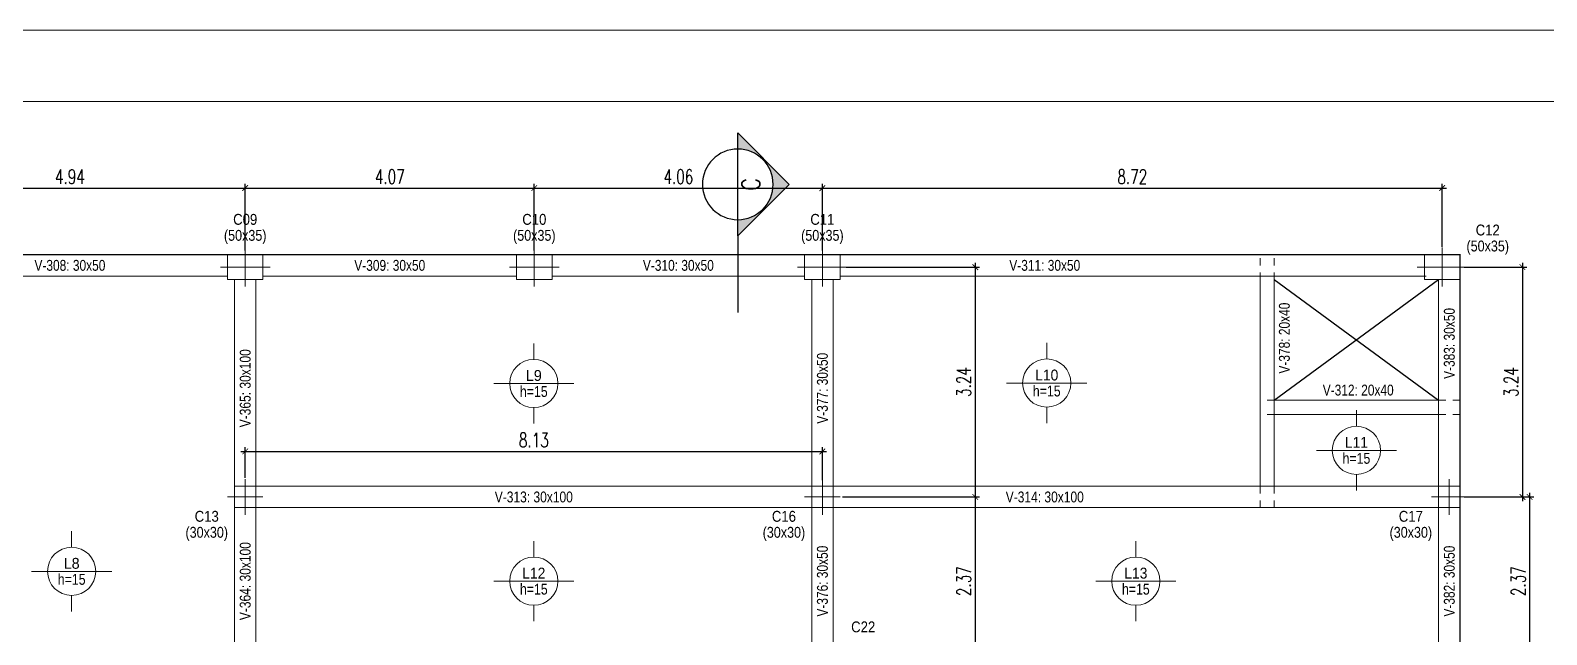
# Model space of a CAD drawing. Header units: millimetres. Extents: x 3 to 479, y -191 to 120.
# Drawn here: x 45.88 to 67.22, y 105.49 to 114 of the extents above; entities that cross this region are included whole.
import ezdxf
from ezdxf.enums import TextEntityAlignment as Align

# ---------------------------------------------------------------- set-up
doc = ezdxf.new("R2010")
doc.units = ezdxf.units.MM
doc.linetypes.add('CYPE_PUNTO', pattern=[0.075, 0, -0.075])
doc.linetypes.add('DASHED2', pattern=[0.375, 0.25, -0.125])
for name, color, linetype, lineweight in [('COLUMNA_DIM', 4, 'Continuous', 9), ('COLUMNA_REF', 3, 'Continuous', 9), ('COLUMNAS_EJES', 1, 'Continuous', 9), ('PA_NUM_ALTURA', 7, 'Continuous', 9), ('PILAR_HORMIGON', 2, 'Continuous', 0), ('RECUAD_LIMITES', 2, 'Continuous', 0), ('RECUAD_MARCO', 1, 'Continuous', 20), ('SILUETAS', 6, 'Continuous', 5), ('VIG_CARAS', 5, 'Continuous', 0), ('VIG_DIM_VIGAS', 3, 'Continuous', 9)]:
    doc.layers.add(name, color=color, linetype=linetype, lineweight=lineweight)
doc.layers.add('DN-100-TITULOS 02', color=2, linetype='Continuous')
doc.styles.add('COTAS', font='romans.shx', dxfattribs={"width": 0.7})
doc.styles.add('CYPETXT_romans', font='arial.ttf', dxfattribs={"height": 0.2})
doc.styles.add('ROMANS', font='romans.shx', dxfattribs={"width": 0.8})
doc.dimstyles.new('COTA 100', dxfattribs={"dimscale": 200, "dimtxt": 0.001, "dimasz": 0.0004, "dimexe": 0.0003, "dimexo": 0.0003, "dimgap": 0.0003, "dimtad": 1, "dimzin": 4, "dimdsep": 46, "dimtxsty": 'COTAS', "dimblk": 'ARCHTICK', "dimcen": -0.02, "dimdle": 0.0003, "dimclrd": 256, "dimclre": 256, "dimclrt": 2, "dimadec": 0, "dimazin": 0, "dimtfac": 1, "dimtix": 1, "dimtmove": 2, "dimatfit": 3, "dimldrblk": 'ORIGIN', "dimfxl": 1, "dimtolj": 1, "dimtzin": 0, "dimarcsym": 0})

# ---------------------------------------------------------------- blocks, each defined once
blk = doc.blocks.new('Ejes de la columna')
at = {"layer": 'COLUMNAS_EJES'}
for p, q in [((0, -0.5), (0, 0.5)), ((-0.5, 0), (0.5, 0))]:
    blk.add_line(p, q, dxfattribs=at)
blk = doc.blocks.new('_ArchTick')
at = {"color": 0, "const_width": 0.15}
blk.add_lwpolyline([(-0.5, -0.5), (0.5, 0.5)], dxfattribs=at)
blk = doc.blocks.new('*D17')
at = {"lineweight": -2, "transparency": 16777216}
for p, q in [((43.907, 111.776), (48.962, 111.776)), ((43.967, 110.898), (43.967, 111.836)), ((48.902, 110.898), (48.902, 111.836))]:
    blk.add_line(p, q, dxfattribs=at)
at = {"layer": 'Defpoints', "color": 0, "transparency": 16777216}
for p in [(48.902, 111.776), (43.967, 110.838), (48.902, 110.838)]:
    blk.add_point(p, dxfattribs=at)
at = {"lineweight": -2, "transparency": 16777216, "xscale": 0.08, "yscale": 0.08, "zscale": 0.08, "rotation": 180}
blk.add_blockref('_ArchTick', (43.967, 111.776), dxfattribs=at)
at = {"lineweight": -2, "transparency": 16777216, "xscale": 0.08, "yscale": 0.08, "zscale": 0.08}
blk.add_blockref('_ArchTick', (48.902, 111.776), dxfattribs=at)
at = {"color": 2, "transparency": 16777216, "insert": (46.435, 111.936), "char_height": 0.2, "attachment_point": 5, "style": 'COTAS'}
blk.add_mtext('\\A1;4.94', dxfattribs=at)
blk = doc.blocks.new('_Origin')
at = {"color": 0, "linetype": 'ByBlock', "lineweight": -2}
blk.add_line((0, 0), (-1, 0), dxfattribs=at)
blk.add_circle((0, 0), 0.5, dxfattribs=at)
blk = doc.blocks.new('*D18')
at = {"lineweight": -2, "transparency": 16777216}
for p, q in [((48.842, 111.776), (53.032, 111.776)), ((48.902, 110.898), (48.902, 111.836)), ((52.972, 110.898), (52.972, 111.836))]:
    blk.add_line(p, q, dxfattribs=at)
at = {"layer": 'Defpoints', "color": 0, "transparency": 16777216}
for p in [(52.972, 111.776), (48.902, 110.838), (52.972, 110.838)]:
    blk.add_point(p, dxfattribs=at)
at = {"lineweight": -2, "transparency": 16777216, "xscale": 0.08, "yscale": 0.08, "zscale": 0.08, "rotation": 180}
blk.add_blockref('_ArchTick', (48.902, 111.776), dxfattribs=at)
at = {"lineweight": -2, "transparency": 16777216, "xscale": 0.08, "yscale": 0.08, "zscale": 0.08}
blk.add_blockref('_ArchTick', (52.972, 111.776), dxfattribs=at)
at = {"color": 2, "transparency": 16777216, "insert": (50.937, 111.936), "char_height": 0.2, "attachment_point": 5, "style": 'COTAS'}
blk.add_mtext('\\A1;4.07', dxfattribs=at)
blk = doc.blocks.new('*D19')
at = {"lineweight": -2, "transparency": 16777216}
for p, q in [((52.912, 111.776), (57.087, 111.776)), ((52.972, 110.898), (52.972, 111.836)), ((57.027, 110.898), (57.027, 111.836))]:
    blk.add_line(p, q, dxfattribs=at)
at = {"layer": 'Defpoints', "color": 0, "transparency": 16777216}
for p in [(57.027, 111.776), (52.972, 110.838), (57.027, 110.838)]:
    blk.add_point(p, dxfattribs=at)
at = {"lineweight": -2, "transparency": 16777216, "xscale": 0.08, "yscale": 0.08, "zscale": 0.08, "rotation": 180}
blk.add_blockref('_ArchTick', (52.972, 111.776), dxfattribs=at)
at = {"lineweight": -2, "transparency": 16777216, "xscale": 0.08, "yscale": 0.08, "zscale": 0.08}
blk.add_blockref('_ArchTick', (57.027, 111.776), dxfattribs=at)
at = {"color": 2, "transparency": 16777216, "insert": (55, 111.936), "char_height": 0.2, "attachment_point": 5, "style": 'COTAS'}
blk.add_mtext('\\A1;4.06', dxfattribs=at)
blk = doc.blocks.new('*D33')
at = {"lineweight": -2, "transparency": 16777216}
for p, q in [((66.062, 110.663), (66.943, 110.663)), ((66.883, 110.723), (66.883, 107.367)), ((66.062, 107.427), (66.943, 107.427))]:
    blk.add_line(p, q, dxfattribs=at)
at = {"layer": 'Defpoints', "color": 0, "transparency": 16777216}
for p in [(66.002, 110.663), (66.002, 107.427), (66.883, 107.427)]:
    blk.add_point(p, dxfattribs=at)
at = {"lineweight": -2, "transparency": 16777216, "xscale": 0.08, "yscale": 0.08, "zscale": 0.08}
for p, rotation in [((66.883, 110.663), 90), ((66.883, 107.427), 270)]:
    blk.add_blockref('_ArchTick', p, dxfattribs=dict(at, rotation=rotation))
at = {"color": 2, "transparency": 16777216, "insert": (66.723, 109.045), "char_height": 0.2, "attachment_point": 5, "rotation": 90, "style": 'COTAS'}
blk.add_mtext('\\A1;3.24', dxfattribs=at)
blk = doc.blocks.new('*D34')
at = {"lineweight": -2, "transparency": 16777216}
for p, q in [((66.062, 107.427), (67.043, 107.427)), ((66.983, 107.487), (66.983, 104.997)), ((66.062, 105.057), (67.043, 105.057))]:
    blk.add_line(p, q, dxfattribs=at)
at = {"layer": 'Defpoints', "color": 0, "transparency": 16777216}
for p in [(66.002, 107.427), (66.002, 105.057), (66.983, 105.057)]:
    blk.add_point(p, dxfattribs=at)
at = {"lineweight": -2, "transparency": 16777216, "xscale": 0.08, "yscale": 0.08, "zscale": 0.08}
for p, rotation in [((66.983, 107.427), 90), ((66.983, 105.057), 270)]:
    blk.add_blockref('_ArchTick', p, dxfattribs=dict(at, rotation=rotation))
at = {"color": 2, "transparency": 16777216, "insert": (66.823, 106.242), "char_height": 0.2, "attachment_point": 5, "rotation": 90, "style": 'COTAS'}
blk.add_mtext('\\A1;2.37', dxfattribs=at)
blk = doc.blocks.new('*D47')
at = {"lineweight": -2, "transparency": 16777216}
for p, q in [((57.362, 110.663), (59.239, 110.663)), ((59.179, 110.723), (59.179, 107.367)), ((57.312, 107.427), (59.239, 107.427))]:
    blk.add_line(p, q, dxfattribs=at)
at = {"layer": 'Defpoints', "color": 0, "transparency": 16777216}
for p in [(57.302, 110.663), (57.252, 107.427), (59.179, 107.427)]:
    blk.add_point(p, dxfattribs=at)
at = {"lineweight": -2, "transparency": 16777216, "xscale": 0.08, "yscale": 0.08, "zscale": 0.08}
for p, rotation in [((59.179, 110.663), 90), ((59.179, 107.427), 270)]:
    blk.add_blockref('_ArchTick', p, dxfattribs=dict(at, rotation=rotation))
at = {"color": 2, "transparency": 16777216, "insert": (59.019, 109.045), "char_height": 0.2, "attachment_point": 5, "rotation": 90, "style": 'COTAS'}
blk.add_mtext('\\A1;3.24', dxfattribs=at)
blk = doc.blocks.new('*D48')
at = {"lineweight": -2, "transparency": 16777216}
for p, q in [((57.312, 107.427), (59.239, 107.427)), ((59.179, 107.487), (59.179, 104.997)), ((57.312, 105.057), (59.239, 105.057))]:
    blk.add_line(p, q, dxfattribs=at)
at = {"layer": 'Defpoints', "color": 0, "transparency": 16777216}
for p in [(57.252, 107.427), (57.252, 105.057), (59.179, 105.057)]:
    blk.add_point(p, dxfattribs=at)
at = {"lineweight": -2, "transparency": 16777216, "xscale": 0.08, "yscale": 0.08, "zscale": 0.08}
for p, rotation in [((59.179, 107.427), 90), ((59.179, 105.057), 270)]:
    blk.add_blockref('_ArchTick', p, dxfattribs=dict(at, rotation=rotation))
at = {"color": 2, "transparency": 16777216, "insert": (59.019, 106.242), "char_height": 0.2, "attachment_point": 5, "rotation": 90, "style": 'COTAS'}
blk.add_mtext('\\A1;2.37', dxfattribs=at)
blk = doc.blocks.new('*D52')
at = {"lineweight": -2, "transparency": 16777216}
for p, q in [((48.842, 108.068), (57.087, 108.068)), ((48.902, 107.696), (48.902, 108.128)), ((57.027, 107.662), (57.027, 108.128))]:
    blk.add_line(p, q, dxfattribs=at)
at = {"layer": 'Defpoints', "color": 0, "transparency": 16777216}
for p in [(57.027, 108.068), (48.902, 107.636), (57.027, 107.602)]:
    blk.add_point(p, dxfattribs=at)
at = {"lineweight": -2, "transparency": 16777216, "xscale": 0.08, "yscale": 0.08, "zscale": 0.08, "rotation": 180}
blk.add_blockref('_ArchTick', (48.902, 108.068), dxfattribs=at)
at = {"lineweight": -2, "transparency": 16777216, "xscale": 0.08, "yscale": 0.08, "zscale": 0.08}
blk.add_blockref('_ArchTick', (57.027, 108.068), dxfattribs=at)
at = {"color": 2, "transparency": 16777216, "insert": (52.965, 108.228), "char_height": 0.2, "attachment_point": 5, "style": 'COTAS'}
blk.add_mtext('\\A1;8.13', dxfattribs=at)
blk = doc.blocks.new('*D53')
at = {"lineweight": -2, "transparency": 16777216}
for p, q in [((56.967, 111.776), (65.812, 111.776)), ((57.027, 110.948), (57.027, 111.836)), ((65.752, 110.948), (65.752, 111.836))]:
    blk.add_line(p, q, dxfattribs=at)
at = {"layer": 'Defpoints', "color": 0, "transparency": 16777216}
for p in [(65.752, 111.776), (57.027, 110.888), (65.752, 110.888)]:
    blk.add_point(p, dxfattribs=at)
at = {"lineweight": -2, "transparency": 16777216, "xscale": 0.08, "yscale": 0.08, "zscale": 0.08, "rotation": 180}
blk.add_blockref('_ArchTick', (57.027, 111.776), dxfattribs=at)
at = {"lineweight": -2, "transparency": 16777216, "xscale": 0.08, "yscale": 0.08, "zscale": 0.08}
blk.add_blockref('_ArchTick', (65.752, 111.776), dxfattribs=at)
at = {"color": 2, "transparency": 16777216, "insert": (61.39, 111.936), "char_height": 0.2, "attachment_point": 5, "style": 'COTAS'}
blk.add_mtext('\\A1;8.72', dxfattribs=at)
blk = doc.blocks.new('DEN CORTE')
blk.add_hatch(color=256).paths.add_polyline_path([(1.729, 0), (1.9, 0), (1.355, 0.545), (0.81, 0), (0.98, 0, -1)])
for p, q in [((0.81, 0), (1.355, 0.545)), ((1.9, 0), (1.355, 0.545)), ((0.81, 0), (0, 0)), ((0.81, 0), (1.9, 0))]:
    blk.add_line(p, q)
blk.add_circle((1.355, 0), 0.374)
at = {"style": 'ROMANS', "width": 0.8}
for tag, p in [('NUMEROCORTE', (1.355, 0.043)), ('LAMINA', (1.355, -0.233))]:
    blk.add_attdef(tag, text='', height=0.19, dxfattribs=at).set_placement(p, align=Align.CENTER)

msp = doc.modelspace()

# ---------------------------------------------------------------- linework, layer by layer
for p, q in [((63.38791, 110.48788), (65.70214, 108.78936)), ((63.38791, 108.78936), (65.70214, 110.48788))]:
    msp.add_line(p, q)
at = {"layer": 'PA_NUM_ALTURA'}
for p, q in [((52.96458, 109.36464), (52.96458, 109.58964)), ((60.18548, 109.37067), (60.18548, 109.59567)), ((52.40007, 109.02513), (53.52909, 109.02513)), ((59.62097, 109.03116), (60.75, 109.03116)), ((52.96458, 108.46062), (52.96458, 108.68562)), ((60.18548, 108.46665), (60.18548, 108.69165)), ((64.54503, 108.42278), (64.54503, 108.64778)), ((63.98051, 108.08327), (65.10954, 108.08327)), ((64.54503, 107.51876), (64.54503, 107.74376)), ((46.45906, 106.71959), (46.45906, 106.94459)), ((52.96461, 106.58168), (52.96461, 106.80668)), ((61.43964, 106.58168), (61.43964, 106.80668)), ((45.89454, 106.38008), (47.02357, 106.38008)), ((52.4001, 106.24217), (53.52912, 106.24217)), ((60.87513, 106.24217), (62.00415, 106.24217)), ((46.45906, 105.81557), (46.45906, 106.04057)), ((52.96461, 105.67766), (52.96461, 105.90266)), ((61.43964, 105.67766), (61.43964, 105.90266))]:
    msp.add_line(p, q, dxfattribs=at)
for centre in [(52.96458, 109.02513), (60.18548, 109.03116), (64.54503, 108.08327), (46.45906, 106.38008), (52.96461, 106.24217), (61.43964, 106.24217)]:
    msp.add_circle(centre, 0.33951, dxfattribs=at)
at = {"layer": 'PILAR_HORMIGON'}
for points in [[(48.65207, 110.48788), (49.15207, 110.48788), (49.15207, 110.83788), (48.65207, 110.83788), (48.65207, 110.48788)], [(52.72207, 110.48788), (53.22207, 110.48788), (53.22207, 110.83788), (52.72207, 110.83788), (52.72207, 110.48788)], [(56.77714, 110.48788), (57.27714, 110.48788), (57.27714, 110.83788), (56.77714, 110.83788), (56.77714, 110.48788)], [(65.50214, 110.48788), (66.00214, 110.48788), (66.00214, 110.83788), (65.50214, 110.83788), (65.50214, 110.48788)], [(48.75207, 107.27717), (49.05207, 107.27717), (49.05207, 107.57717), (48.75207, 107.57717), (48.75207, 107.27717)], [(56.87714, 107.27717), (57.17714, 107.27717), (57.17714, 107.57717), (56.87714, 107.57717), (56.87714, 107.27717)], [(65.70214, 107.27717), (66.00214, 107.27717), (66.00214, 107.57717), (65.70214, 107.57717), (65.70214, 107.27717)]]:
    msp.add_lwpolyline(points, close=True, dxfattribs=at)
at = {"layer": 'RECUAD_LIMITES'}
msp.add_lwpolyline([(3.03074, 89.39684), (86.93074, 89.39684), (86.93074, 113.99684), (3.03074, 113.99684), (3.03074, 89.39684)], close=True, dxfattribs=at)
at = {"layer": 'RECUAD_MARCO'}
msp.add_lwpolyline([(5.53074, 90.39684), (85.93074, 90.39684), (85.93074, 112.99684), (5.53074, 112.99684), (5.53074, 90.39684)], close=True, dxfattribs=at)
at = {"layer": 'SILUETAS', "color": 1, "linetype": 'DASHED2', "const_width": 0.02}
msp.add_lwpolyline([(9.27392, 110.83788), (8.64551, 96.51788), (11.5151, 93.51788), (66.00214, 93.51788), (66.00214, 110.83788), (9.27392, 110.83788)], dxfattribs=at)
at = {"layer": 'VIG_CARAS'}
for p, q in [((43.96707, 110.83788), (48.90207, 110.83788)), ((48.90207, 110.83788), (52.97207, 110.83788)), ((52.97207, 110.83788), (57.02714, 110.83788)), ((57.02714, 110.83788), (66.00214, 110.83788)), ((44.21707, 110.53788), (48.65207, 110.53788)), ((48.75207, 110.48788), (48.75207, 107.57717)), ((49.05207, 110.48788), (49.05207, 107.57717)), ((49.15207, 110.53788), (52.72207, 110.53788)), ((53.22207, 110.53788), (56.77714, 110.53788)), ((56.87714, 110.48788), (56.87714, 107.57717)), ((57.17714, 110.48788), (57.17714, 107.57717)), ((57.27714, 110.53788), (65.52714, 110.53788)), ((63.18791, 110.48788), (63.18791, 107.57717)), ((63.38791, 110.48788), (63.38791, 107.57717)), ((65.70214, 110.48788), (65.70214, 107.57717)), ((66.00214, 110.31288), (66.00214, 107.42717)), ((63.38791, 108.78936), (65.70214, 108.78936)), ((63.38791, 108.58936), (65.70214, 108.58936)), ((49.05207, 107.57717), (56.87714, 107.57717)), ((57.17714, 107.57717), (65.70214, 107.57717)), ((66.00214, 107.42717), (66.00214, 105.05717)), ((48.75207, 107.27717), (48.75207, 105.20717)), ((49.05207, 107.27717), (49.05207, 105.20717)), ((49.05207, 107.27717), (56.87714, 107.27717)), ((56.87714, 107.27717), (56.87714, 105.20717)), ((57.17714, 107.27717), (57.17714, 105.20717)), ((57.17714, 107.27717), (65.70214, 107.27717)), ((65.70214, 107.27717), (65.70214, 105.20717))]:
    msp.add_line(p, q, dxfattribs=at)
at = {"layer": 'VIG_CARAS', "linetype": 'CYPE_PUNTO'}
for p, q in [((63.18791, 110.48788), (63.18791, 110.78788)), ((63.38791, 110.48788), (63.38791, 110.78788)), ((63.38791, 108.78936), (63.18791, 108.78936)), ((65.70214, 108.78936), (66.00214, 108.78936)), ((63.38791, 108.58936), (63.18791, 108.58936)), ((65.70214, 108.58936), (66.00214, 108.58936)), ((63.18791, 107.57717), (63.18791, 107.27717)), ((63.38791, 107.57717), (63.38791, 107.27717))]:
    msp.add_line(p, q, dxfattribs=at)

# ---------------------------------------------------------------- block references
at = {"layer": 'COLUMNAS_EJES'}
for p, xscale, yscale in [((48.90207, 110.66288), 0.7, 0.55), ((52.97207, 110.66288), 0.7, 0.55), ((57.02714, 110.66288), 0.7, 0.55), ((65.75214, 110.66288), 0.7, 0.55), ((48.90207, 107.42717), 0.5, 0.5), ((57.02714, 107.42717), 0.5, 0.5), ((65.85214, 107.42717), 0.5, 0.5)]:
    msp.add_blockref('Ejes de la columna', p, dxfattribs=dict(at, xscale=xscale, yscale=yscale))
at = {"layer": 'DN-100-TITULOS 02'}
ref = msp.add_blockref('DEN CORTE', (55.83643, 110.0261), dxfattribs=dict(at, xscale=-1.329999999999984, yscale=1.329999999999984, zscale=1.329999999999984, rotation=270))
ref.add_attrib('NUMEROCORTE', 'C', dxfattribs={"layer": '0', "height": 0.2527, "rotation": 270, "style": 'ROMANS', "text_generation_flag": 2, "width": 0.8}).set_placement((55.89427, 111.82802), align=Align.CENTER)

# ---------------------------------------------------------------- texts
at = {"layer": 'COLUMNA_DIM', "style": 'CYPETXT_romans', "width": 0.824404}
for s, p in [('(50x35)', (48.90207, 111.11038)), ('(50x35)', (52.97207, 111.11038)), ('(50x35)', (57.02714, 111.11038)), ('(50x35)', (66.39352, 110.96038)), ('(30x30)', (48.3607, 106.92967)), ('(30x30)', (56.48577, 106.92967)), ('(30x30)', (65.31077, 106.92967))]:
    msp.add_text(s, height=0.153333, dxfattribs=at).set_placement(p, align=Align.MIDDLE_CENTER)
at = {"layer": 'COLUMNA_REF', "style": 'CYPETXT_romans', "width": 0.864}
for s, p in [('C09', (48.90207, 111.33538)), ('C10', (52.97207, 111.33538)), ('C11', (57.02714, 111.33538)), ('C12', (66.39352, 111.18538)), ('C13', (48.3607, 107.15467)), ('C16', (56.48577, 107.15467)), ('C17', (65.31077, 107.15467)), ('C22', (57.60174, 105.59783))]:
    msp.add_text(s, height=0.153333, dxfattribs=at).set_placement(p, align=Align.MIDDLE_CENTER)
at = {"layer": 'PA_NUM_ALTURA', "style": 'CYPETXT_romans'}
for s, width, p in [('L9', 0.945615, (52.96458, 109.13763)), ('L10', 0.912705, (60.18548, 109.14366)), ('h=15', 0.811428, (52.96458, 108.91263)), ('h=15', 0.811428, (60.18548, 108.91866)), ('L11', 0.912705, (64.54503, 108.19577)), ('h=15', 0.811428, (64.54503, 107.97077)), ('L8', 0.945615, (46.45906, 106.49258)), ('h=15', 0.811428, (46.45906, 106.26758)), ('L12', 0.912705, (52.96461, 106.35467)), ('L13', 0.912705, (61.43964, 106.35467)), ('h=15', 0.811428, (52.96461, 106.12967)), ('h=15', 0.811428, (61.43964, 106.12967))]:
    msp.add_text(s, height=0.153333, dxfattribs=dict(at, width=width)).set_placement(p, align=Align.MIDDLE_CENTER)
at = {"layer": 'VIG_DIM_VIGAS', "style": 'CYPETXT_romans'}
for s, width, p in [('V-308: 30x50', 0.783571, (46.43457, 110.68788)), ('V-309: 30x50', 0.783571, (50.93707, 110.68788)), ('V-310: 30x50', 0.783571, (54.99961, 110.68788)), ('V-311: 30x50', 0.783571, (60.15753, 110.68788)), ('V-312: 20x40', 0.783571, (64.57003, 108.93186)), ('V-313: 30x100', 0.789102, (52.96461, 107.42717)), ('V-314: 30x100', 0.789102, (60.15753, 107.42717))]:
    msp.add_text(s, height=0.1533333, dxfattribs=dict(at, width=width)).set_placement(p, align=Align.MIDDLE_CENTER)
for s, width, p in [('V-378: 20x40', 0.783571, (63.53041, 109.66362)), ('V-383: 30x50', 0.783571, (65.85214, 109.58862)), ('V-365: 30x100', 0.789102, (48.90207, 108.95753)), ('V-377: 30x50', 0.783571, (57.02714, 108.95753)), ('V-364: 30x100', 0.789102, (48.90207, 106.24217)), ('V-376: 30x50', 0.783571, (57.02714, 106.24217)), ('V-382: 30x50', 0.783571, (65.85214, 106.24217))]:
    msp.add_text(s, height=0.1533333, rotation=90, dxfattribs=dict(at, width=width)).set_placement(p, align=Align.MIDDLE_CENTER)

# ---------------------------------------------------------------- dimensions: what is measured, and where the dimension line sits
for base, p1, p2, picture, middle in [((48.9020719059, 111.7763091857), (43.9670719059, 110.83788189), (48.9020719059, 110.83788189), '*D17', (46.4345719059, 111.9363091857)), ((52.97207, 111.77631), (48.90207, 110.83788), (52.97207, 110.83788), '*D18', (50.93707, 111.93631)), ((57.02714, 111.77631), (52.97207, 110.83788), (57.02714, 110.83788), '*D19', (54.99961, 111.93631)), ((65.75214137, 111.77630919), (57.02714138, 110.88824808), (65.75214137, 110.88824808), '*D53', (61.38964138, 111.93630919)), ((57.02714, 108.06801), (48.90207, 107.63629), (57.02714, 107.60217), '*D52', (52.96461, 108.22801))]:
    dim = msp.add_linear_dim(base=base, p1=p1, p2=p2, dimstyle='COTA 100')
    dim.commit()
    dim.dimension.update_dxf_attribs({"geometry": picture, "text_midpoint": middle})
for base, p1, p2, picture, middle in [((59.17932, 107.42717), (57.30214, 110.66288), (57.25214, 107.42717), '*D47', (59.01932, 109.04503)), ((66.88342, 107.42717), (66.00214, 110.66288), (66.00214, 107.42717), '*D33', (66.72342, 109.04503)), ((59.17932, 105.05717), (57.25214, 107.42717), (57.25214, 105.05717), '*D48', (59.01932, 106.24217)), ((66.98342, 105.05717), (66.00214, 107.42717), (66.00214, 105.05717), '*D34', (66.82342, 106.24217))]:
    dim = msp.add_linear_dim(base=base, p1=p1, p2=p2, angle=90, dimstyle='COTA 100')
    dim.commit()
    dim.dimension.update_dxf_attribs({"geometry": picture, "text_midpoint": middle})

doc.saveas('drawing.dxf')
